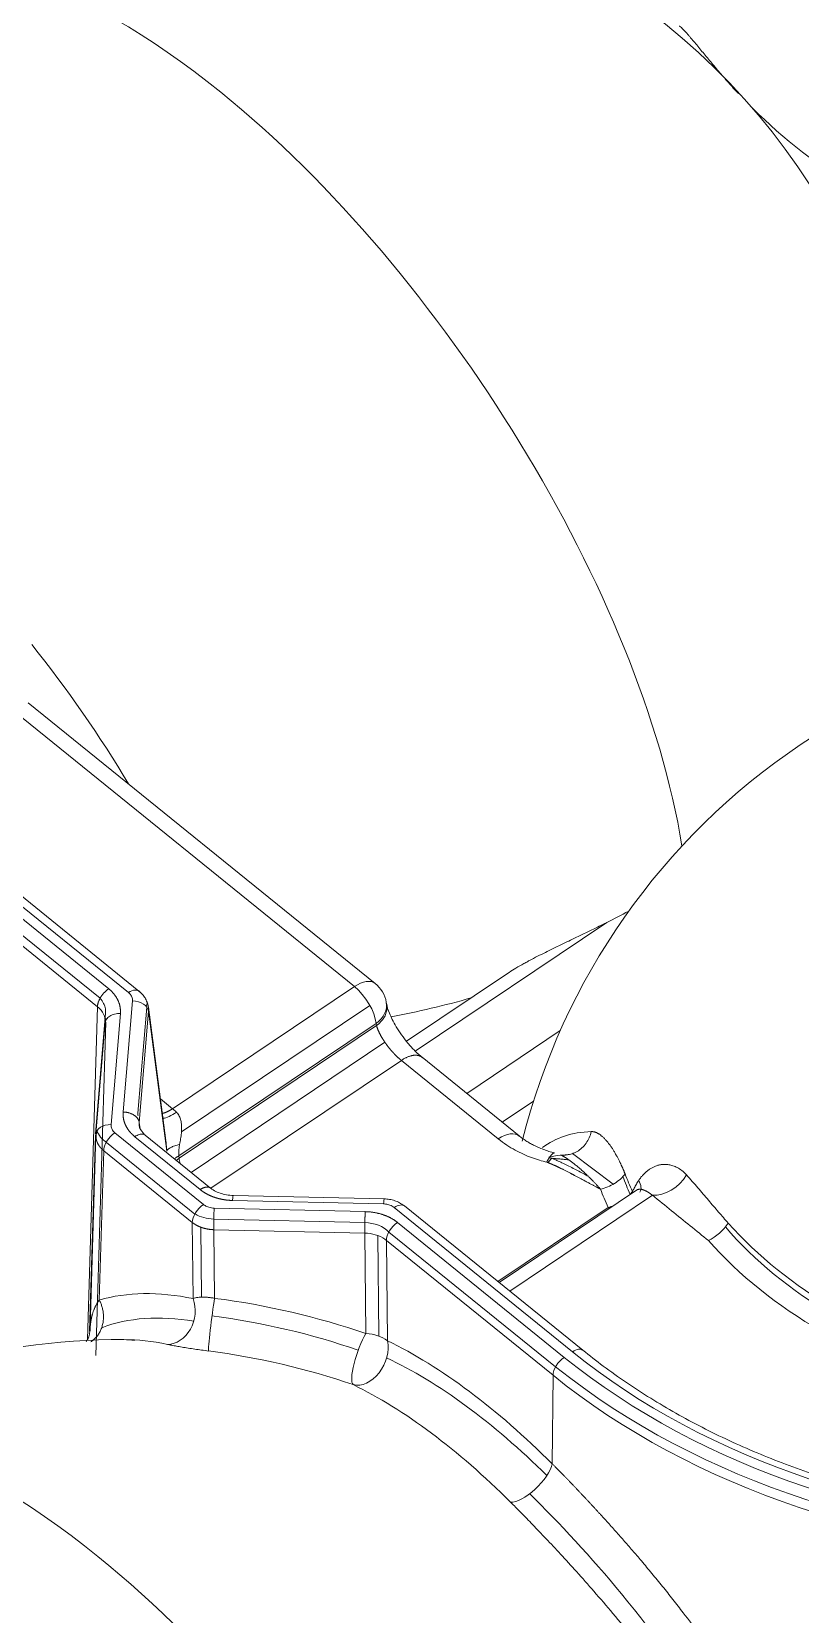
# Model space of a CAD drawing. Header units: millimetres. Extents: x 409 to 2276, y 1039 to 1674.
# Drawn here: x 2018 to 2042.6, y 1366.3 to 1416.8 of the extents above; entities that cross this region are included whole.
import ezdxf

# ---------------------------------------------------------------- set-up
doc = ezdxf.new("R2010")
doc.units = ezdxf.units.MM
doc.layers.add('粗实线层', color=7, linetype='Continuous', lineweight=35)

msp = doc.modelspace()

# ---------------------------------------------------------------- linework, layer by layer
at = {"layer": '粗实线层', "lineweight": 20}
for p, q in [((1956.149, 1438.746), (2021.14, 1386.123)), ((2021.471, 1386.173), (1956.48, 1438.796)), ((1956.258, 1438.269), (2020.506, 1386.247)), ((1955.899, 1437.696), (2020.147, 1385.675)), ((2020.23, 1385.944), (1955.982, 1437.965)), ((2028.348, 1386.318), (2017.278, 1395.281)), ((2029.01, 1386.417), (2017.937, 1395.382)), ((2036.401, 1388.363), (2030.289, 1384.255)), ((2033.229, 1386.736), (2030.008, 1384.572)), ((2022.542, 1382.416), (2028.348, 1386.318)), ((2020.147, 1385.675), (2019.828, 1375.042)), ((2020.082, 1381.617), (2020.405, 1385.468)), ((2020.878, 1385.459), (2020.581, 1381.908)), ((2021.264, 1385.861), (2020.967, 1382.312)), ((2021.438, 1382.279), (2021.722, 1385.66)), ((2021.778, 1385.528), (2021.48, 1381.979)), ((2022.329, 1381.397), (2021.774, 1385.655)), ((2022.36, 1381.063), (2021.778, 1385.528)), ((2022.828, 1381.678), (2028.838, 1385.717)), ((2029.388, 1385.686), (2029.365, 1385.816)), ((2020.093, 1374.538), (2020.413, 1385.179)), ((2020.397, 1385.165), (2020.099, 1381.611)), ((2022.744, 1380.909), (2029.04, 1385.14)), ((2022.753, 1380.836), (2029.052, 1385.07)), ((2029.052, 1385.07), (2029.04, 1385.14)), ((2029.32, 1384.538), (2023.139, 1380.384)), ((2031.929, 1382.906), (2034.917, 1384.914)), ((2023.768, 1379.876), (2029.844, 1383.959)), ((2032.939, 1381.453), (2029.844, 1383.959)), ((2033.601, 1381.552), (2030.504, 1384.06)), ((2022.542, 1382.416), (2022.155, 1382.729)), ((2033.063, 1381.987), (2034.065, 1382.661)), ((2021.48, 1381.979), (2021.507, 1381.772)), ((2020.081, 1381.568), (2019.893, 1375.309)), ((2020.097, 1381.582), (2019.912, 1375.43)), ((2020.705, 1381.646), (2023.532, 1379.356)), ((2021.339, 1381.523), (2023.426, 1379.834)), ((2023.759, 1379.882), (2021.669, 1381.574)), ((2020.347, 1381.073), (2020.203, 1376.307)), ((2020.347, 1381.073), (2023.174, 1378.784)), ((2023.257, 1379.053), (2020.43, 1381.342)), ((2022.744, 1380.909), (2022.753, 1380.836)), ((2036.607, 1380.009), (2035.308, 1380.984)), ((2024.455, 1379.487), (2029.273, 1379.376)), ((2029.301, 1379.537), (2024.483, 1379.648)), ((2037.379, 1379.833), (2032.965, 1376.867)), ((2033.306, 1376.591), (2037.859, 1379.651)), ((2028.679, 1378.78), (2023.859, 1378.892)), ((2023.876, 1379.241), (2028.695, 1379.129)), ((2029.616, 1379.26), (2035.306, 1374.653)), ((2035.637, 1374.703), (2029.948, 1379.31)), ((2036.445, 1379.265), (2032.925, 1376.899)), ((2023.174, 1378.784), (2023.201, 1376.351)), ((2023.447, 1378.633), (2023.472, 1376.401)), ((2023.86, 1378.553), (2023.885, 1376.36)), ((2023.86, 1378.553), (2028.68, 1378.441)), ((2028.716, 1375.237), (2028.68, 1378.441)), ((2034.768, 1374.173), (2029.45, 1378.479)), ((2029.725, 1378.783), (2035.043, 1374.476)), ((2029.129, 1375.156), (2029.093, 1378.364)), ((2029.402, 1375.006), (2029.366, 1378.21)), ((2029.366, 1378.21), (2034.685, 1373.904)), ((2034.685, 1373.904), (2034.659, 1371.077))]:
    msp.add_line(p, q, dxfattribs=at)
for centre, radius, start, end in [((2024.785, 1400.31), 21.5, 4.7353, 123.9045), ((2054.569, 1376.194), 21.5, 16.4996, 123.9045), ((2054.569, 1376.194), 21.5, 123.9045, 166.0339), ((2028.38, 1385.64), 1, 10.1327, 51.0031), ((2020.869, 1353.544), 21.5, 89.6707, 123.9045)]:
    msp.add_arc(centre, radius, start, end, dxfattribs=at)
for centre, major_axis, ratio, start_param, end_param in [((2024.785, 1400.31), (11.993, -17.844), 0.431052, 2.190613, 3.141573), ((2024.785, 1400.31), (-11.993, 17.844), 0.431052, 3.893453, 5.332205), ((2058.437, 1423.976), (-21.423, -1.037), 0.734481, 0.589516, 0.824093), ((2014.098, 1392.427), (9.504, -12.885), 0.378767, 1.325383, 1.666516), ((2024.736, 1401.327), (-21.423, -1.037), 0.734481, 2.110643, 2.150021), ((2028.38, 1385.64), (-0.629, -0.777), 0.524149, 3.141609, 4.181673), ((2021.156, 1385.784), (0.315, 0.389), 0.524149, 6.179173, 7.323265), ((2028.38, 1385.64), (0.558, -0.83), 0.431052, 0.672176, 2.190613), ((2024.769, 1400.649), (-21.469, -1.039), 0.734481, 1.757914, 1.881864), ((2019.407, 1385.5), (-1, -0.05), 0.733501, 3.220542, 3.713668), ((2019.407, 1385.5), (-1, -0.05), 0.733501, 3.030401, 3.220541), ((2021.28, 1385.522), (0.498, -0.042), 0.675429, 0.141749, 1.660185), ((2020.738, 1385.864), (-1, -0.05), 0.733501, 2.83532, 2.998943), ((2028.38, 1385.64), (-0.984, -0.176), 0.734355, 2.166449, 3.14158), ((2020.597, 1381.57), (0.498, -0.042), 0.675429, 1.660185, 3.178621), ((2022.439, 1382.271), (-1, -0.05), 0.733501, 6.204224, 6.274852), ((2022.439, 1382.271), (-1, -0.05), 0.733501, 6.274853, 6.333124), ((2022.761, 1382.869), (-0.699, -0.715), 0.372375, 0.428525, 1.083271), ((2021.107, 1381.905), (-1, -0.05), 0.733501, 0.193812, 0.794117), ((2020.721, 1381.307), (0.315, 0.389), 0.524149, 1.04008, 2.558517), ((2032.971, 1380.775), (-0.629, -0.777), 0.524149, 3.12022, 4.181673), ((2043.882, 1368.311), (9.504, -12.885), 0.378767, 2.888208, 3.147895), ((2023.412, 1380.337), (0.993, 0.12), 0.715219, 2.20771, 2.333167), ((2023.412, 1380.337), (-0.558, 0.83), 0.431052, 0.672176, 0.890903), ((2054.192, 1383.989), (-17.856, -0.864), 0.734481, 0.22254, 0.268166), ((2054.177, 1384.29), (17.856, 0.864), 0.734481, 3.381598, 3.426376), ((2036.622, 1380.309), (0.836, -0.549), 0.443881, 6.273573, 6.979446), ((2038.219, 1380.492), (-0.744, -0.668), 0.689153, 0.592406, 1.996624), ((2029.29, 1379.037), (0.012, 0.5), 0.06583, 0.00002, 0.827257), ((2054.192, 1383.989), (18.686, 0.905), 0.734481, 3.381598, 3.426376), ((2036.412, 1379.943), (-0.91, -0.415), 0.651296, 2.135563, 2.298582), ((2049.51, 1380.55), (13.115, 15.23), 0.484991, 2.007232, 2.013337), ((2036.412, 1379.943), (0.885, -0.466), 0.374501, 0.594024, 0.657377), ((2023.549, 1379.017), (0.315, 0.389), 0.524149, 1.04008, 2.558516), ((2023.919, 1379.628), (-0.999, -0.051), 0.735136, 0.814126, 1.473041), ((2023.892, 1378.902), (0.012, 0.5), 0.06583, 0.827257, 2.345694), ((2029.633, 1378.921), (0.315, 0.389), 0.524149, 0.000023, 1.04008), ((2036.412, 1379.943), (-0.91, -0.415), 0.651296, 1.316817, 1.503981), ((2036.412, 1379.943), (-0.558, 0.83), 0.431052, 2.190613, 2.252631), ((2028.614, 1378.045), (-0.999, -0.051), 0.735136, 3.692171, 4.610226), ((2029.741, 1378.444), (0.315, 0.389), 0.524149, 1.04008, 2.558517), ((2039.611, 1378.884), (-0.748, -0.664), 0.584202, 1.131309, 2.001778), ((2054.126, 1385.345), (16.421, 0.795), 0.734481, 3.663742, 3.983546), ((2054.115, 1385.586), (16.421, 0.795), 0.734481, 3.67544, 3.991527), ((2054.126, 1385.345), (17.185, 0.832), 0.734481, 3.67544, 3.991527), ((2029.57, 1358.967), (-10.495, 16.84), 0.468901, 5.863706, 6.151411), ((2022.451, 1375.884), (0.202, 0.979), 0.806673, 3.305054, 5.366799), ((2023.821, 1375.662), (0.128, 0.992), 0.037049, 0.794385, 3.012823), ((2021.789, 1363.723), (-17.871, 1.617), 0.712943, 4.379678, 4.659529), ((2029.57, 1358.967), (10.028, -16.091), 0.468901, 2.746462, 3.049029), ((2021.789, 1363.723), (17.077, -1.545), 0.712943, 1.234241, 1.517329), ((2028.467, 1358.28), (-10.028, 16.091), 0.468901, 5.863706, 5.995421), ((2028.652, 1374.538), (0.326, 0.945), 0.229024, 0.821855, 3.040293), ((2028.652, 1374.538), (0.439, 0.899), 0.706966, 3.281232, 5.558374), ((2028.652, 1374.538), (1, 0.011), 0.699388, 0.715562, 1.499825), ((2032.565, 1360.834), (-9.053, 14.526), 0.468901, 5.171526, 5.640374), ((2021.688, 1362.603), (-17.077, 1.545), 0.712943, 4.379678, 4.659529), ((2032.565, 1360.834), (8.651, -13.881), 0.468901, 2.037296, 2.514915), ((2035.06, 1374.137), (0.315, 0.389), 0.524149, 1.04008, 2.558517), ((2053.636, 1386.972), (-24.797, -1.2), 0.734481, 0.688241, 2.259038), ((2035.323, 1374.314), (0.315, 0.389), 0.524149, 6.282495, 7.323265), ((2053.486, 1386.872), (-24.247, -1.174), 0.734481, 0.688241, 2.267471), ((2053.651, 1386.651), (-25.296, -1.225), 0.734481, 0.688241, 2.259038), ((2053.636, 1386.972), (25.271, 1.223), 0.734481, 3.834597, 5.397016), ((2031.329, 1360.063), (-8.651, 13.881), 0.468901, 5.171526, 5.640374), ((2020.869, 1353.544), (-11.993, 17.844), 0.431052, 5.332205, 6.283165), ((2033.909, 1370.61), (0.707, 0.707), 0.391435, 3.471369, 5.748511), ((2020.869, 1353.544), (11.993, -17.844), 0.431052, 0.689641, 2.190613)]:
    msp.add_ellipse(centre, major_axis=major_axis, ratio=ratio, start_param=start_param, end_param=end_param, dxfattribs=at)
for points, degree, knots in [([(2038.717, 1416.997), (2038.72, 1416.995), (2038.722, 1416.993), (2038.742, 1416.976), (2038.761, 1416.96), (2038.816, 1416.908), (2038.854, 1416.868), (2038.933, 1416.784), (2038.973, 1416.738), (2039.035, 1416.667), (2039.056, 1416.643), (2039.098, 1416.594), (2039.119, 1416.569), (2039.183, 1416.493), (2039.227, 1416.441), (2039.314, 1416.335), (2039.359, 1416.281), (2039.494, 1416.117), (2039.587, 1416.005), (2039.777, 1415.776), (2039.874, 1415.661), (2040.073, 1415.427), (2040.175, 1415.309), (2040.384, 1415.074), (2040.491, 1414.955), (2040.6, 1414.837)], 3, [0, 0, 0, 0, 0.004957, 0.004957, 0.04181, 0.04181, 0.115517, 0.115517, 0.189224, 0.189224, 0.226077, 0.226077, 0.262931, 0.262931, 0.336638, 0.336638, 0.410345, 0.410345, 0.557759, 0.557759, 0.705172, 0.705172, 0.852586, 0.852586, 1, 1, 1, 1]), ([(2033.229, 1386.736), (2033.298, 1386.783), (2033.369, 1386.828), (2033.522, 1386.921), (2033.605, 1386.969), (2033.73, 1387.039), (2033.771, 1387.062), (2033.855, 1387.108), (2033.897, 1387.13), (2034.022, 1387.197), (2034.106, 1387.241), (2034.273, 1387.326), (2034.356, 1387.368), (2034.606, 1387.493), (2034.772, 1387.573), (2035.102, 1387.733), (2035.267, 1387.812), (2035.594, 1387.969), (2035.757, 1388.047), (2036.08, 1388.204), (2036.241, 1388.283), (2036.401, 1388.363)], 3, [0, 0, 0, 0, 0.068287, 0.068287, 0.14593, 0.14593, 0.184751, 0.184751, 0.223572, 0.223572, 0.301215, 0.301215, 0.378858, 0.378858, 0.534143, 0.534143, 0.689429, 0.689429, 0.844714, 0.844714, 1, 1, 1, 1]), ([(2020.506, 1386.247), (2020.703, 1386.088), (2020.8, 1385.881), (2020.896, 1385.676), (2020.878, 1385.459)], 2, [0, 0, 0, 0.5, 0.5, 1, 1, 1]), ([(2021.759, 1385.719), (2021.749, 1385.766), (2021.719, 1385.857), (2021.649, 1385.986), (2021.557, 1386.1), (2021.484, 1386.162), (2021.444, 1386.19)], 3, [0, 0, 0, 0, 0.252305, 0.504825, 0.754979, 1, 1, 1, 1]), ([(2020.147, 1385.675), (2020.19, 1385.641), (2020.301, 1385.531), (2020.366, 1385.4), (2020.385, 1385.31)], 3, [0, 0, 0, 0, 0.342762, 1, 1, 1, 1]), ([(2020.878, 1385.459), (2020.847, 1385.46), (2020.815, 1385.458), (2020.754, 1385.452), (2020.723, 1385.446), (2020.666, 1385.432), (2020.61, 1385.413), (2020.562, 1385.388), (2020.517, 1385.36), (2020.497, 1385.344), (2020.462, 1385.31), (2020.447, 1385.292), (2020.435, 1385.273)], 3, [0, 0, 0, 0, 0.166872, 0.166872, 0.333744, 0.333744, 0.500616, 0.667488, 0.667488, 0.83436, 0.83436, 1, 1, 1, 1]), ([(2021.754, 1385.737), (2021.755, 1385.736), (2021.756, 1385.732), (2021.759, 1385.723), (2021.761, 1385.713), (2021.764, 1385.702), (2021.767, 1385.691), (2021.769, 1385.681), (2021.771, 1385.67), (2021.773, 1385.659), (2021.774, 1385.65), (2021.775, 1385.645), (2021.775, 1385.643)], 3, [0, 0, 0, 0, 0.035387, 0.149426, 0.263465, 0.377503, 0.491541, 0.605577, 0.719613, 0.833648, 0.947683, 1, 1, 1, 1]), ([(2021.775, 1385.643), (2021.775, 1385.641), (2021.776, 1385.636), (2021.777, 1385.626), (2021.778, 1385.616), (2021.779, 1385.605), (2021.779, 1385.594), (2021.78, 1385.583), (2021.78, 1385.572), (2021.779, 1385.561), (2021.779, 1385.55), (2021.779, 1385.539), (2021.778, 1385.532), (2021.778, 1385.528)], 3, [0, 0, 0, 0, 0.051344, 0.146212, 0.241079, 0.335946, 0.430812, 0.525678, 0.620543, 0.715408, 0.810272, 0.905136, 1, 1, 1, 1]), ([(2029.052, 1385.07), (2029.101, 1385.106), (2029.145, 1385.145), (2029.223, 1385.229), (2029.257, 1385.273), (2029.314, 1385.364), (2029.337, 1385.411), (2029.37, 1385.508), (2029.38, 1385.556), (2029.388, 1385.652), (2029.386, 1385.698), (2029.378, 1385.744)], 3, [0, 0, 0, 0, 0.201415, 0.201415, 0.40283, 0.40283, 0.604245, 0.604245, 0.80566, 0.80566, 1, 1, 1, 1]), ([(2030.521, 1384.046), (2030.441, 1384.11), (2030.284, 1384.251), (2030.053, 1384.506), (2029.849, 1384.771), (2029.681, 1385.029), (2029.552, 1385.264), (2029.434, 1385.524), (2029.39, 1385.672), (2029.376, 1385.752)], 3, [0, 0, 0, 0, 0.154244, 0.301283, 0.44026, 0.570653, 0.692018, 0.804197, 1, 1, 1, 1]), ([(2020.385, 1385.31), (2020.386, 1385.307), (2020.397, 1385.255), (2020.4, 1385.201), (2020.396, 1385.149)], 3, [0, 0, 0, 0, 0.049426, 1, 1, 1, 1]), ([(2020.435, 1385.273), (2020.435, 1385.273), (2020.435, 1385.272), (2020.423, 1385.253), (2020.413, 1385.233), (2020.4, 1385.192), (2020.396, 1385.171), (2020.396, 1385.149)], 3, [0, 0, 0, 0, 0.003675, 0.003675, 0.501838, 0.501838, 1, 1, 1, 1]), ([(2029.844, 1383.959), (2029.84, 1383.962), (2029.833, 1383.968), (2029.823, 1383.976), (2029.812, 1383.985), (2029.802, 1383.994), (2029.791, 1384.003), (2029.78, 1384.012), (2029.77, 1384.022), (2029.759, 1384.032), (2029.748, 1384.041), (2029.737, 1384.051), (2029.727, 1384.061), (2029.716, 1384.072), (2029.705, 1384.082), (2029.694, 1384.092), (2029.683, 1384.103), (2029.672, 1384.114), (2029.661, 1384.125), (2029.65, 1384.136), (2029.639, 1384.147), (2029.628, 1384.159), (2029.617, 1384.17), (2029.606, 1384.182), (2029.595, 1384.194), (2029.584, 1384.206), (2029.573, 1384.218), (2029.562, 1384.23), (2029.551, 1384.242), (2029.54, 1384.254), (2029.529, 1384.267), (2029.518, 1384.28), (2029.508, 1384.292), (2029.497, 1384.305), (2029.486, 1384.318), (2029.475, 1384.331), (2029.465, 1384.344), (2029.454, 1384.358), (2029.443, 1384.371), (2029.433, 1384.384), (2029.422, 1384.398), (2029.412, 1384.411), (2029.401, 1384.425), (2029.391, 1384.439), (2029.381, 1384.453), (2029.371, 1384.466), (2029.361, 1384.48), (2029.351, 1384.494), (2029.341, 1384.508), (2029.331, 1384.522), (2029.321, 1384.536), (2029.311, 1384.551), (2029.301, 1384.566), (2029.291, 1384.581), (2029.28, 1384.597), (2029.27, 1384.613), (2029.26, 1384.629), (2029.25, 1384.645), (2029.239, 1384.662), (2029.229, 1384.679), (2029.219, 1384.696), (2029.209, 1384.714), (2029.199, 1384.732), (2029.189, 1384.749), (2029.179, 1384.768), (2029.169, 1384.786), (2029.159, 1384.804), (2029.15, 1384.823), (2029.141, 1384.842), (2029.131, 1384.861), (2029.123, 1384.88), (2029.114, 1384.899), (2029.106, 1384.918), (2029.098, 1384.937), (2029.09, 1384.956), (2029.083, 1384.976), (2029.076, 1384.995), (2029.069, 1385.014), (2029.063, 1385.033), (2029.057, 1385.052), (2029.054, 1385.064), (2029.052, 1385.07)], 3, [0, 0, 0, 0, 0.010263, 0.02055, 0.030861, 0.041197, 0.051557, 0.061942, 0.072351, 0.082784, 0.093243, 0.103725, 0.114233, 0.124765, 0.135322, 0.145904, 0.156511, 0.167143, 0.177799, 0.188481, 0.199188, 0.20992, 0.220677, 0.23146, 0.242268, 0.253101, 0.263959, 0.274843, 0.285752, 0.296687, 0.307648, 0.318634, 0.329645, 0.340683, 0.351746, 0.362835, 0.37395, 0.38509, 0.396257, 0.407449, 0.418668, 0.429912, 0.441183, 0.45248, 0.463803, 0.475152, 0.486527, 0.497929, 0.509127, 0.520576, 0.532276, 0.544227, 0.556428, 0.56888, 0.581583, 0.594537, 0.607741, 0.621197, 0.634904, 0.648862, 0.66307, 0.67753, 0.692241, 0.707203, 0.722416, 0.737881, 0.753597, 0.769563, 0.785781, 0.802251, 0.818971, 0.835943, 0.853166, 0.870641, 0.888367, 0.906344, 0.924572, 0.943052, 0.961783, 0.980766, 1, 1, 1, 1]), ([(2022.669, 1382.304), (2022.664, 1382.309), (2022.621, 1382.349), (2022.579, 1382.386), (2022.542, 1382.416)], 3, [0, 0, 0, 0, 0.11388, 1, 1, 1, 1]), ([(2020.967, 1382.312), (2020.966, 1382.307), (2020.966, 1382.297), (2020.965, 1382.282), (2020.964, 1382.267), (2020.964, 1382.252), (2020.964, 1382.237), (2020.964, 1382.222), (2020.965, 1382.207), (2020.966, 1382.192), (2020.967, 1382.177), (2020.968, 1382.163), (2020.97, 1382.148), (2020.972, 1382.133), (2020.974, 1382.118), (2020.976, 1382.103), (2020.979, 1382.089), (2020.982, 1382.074), (2020.985, 1382.059), (2020.989, 1382.045), (2020.993, 1382.03), (2020.997, 1382.016), (2021.001, 1382.001), (2021.006, 1381.987), (2021.011, 1381.972), (2021.016, 1381.958), (2021.021, 1381.944), (2021.027, 1381.93), (2021.033, 1381.916), (2021.039, 1381.902), (2021.045, 1381.888), (2021.052, 1381.874), (2021.059, 1381.86), (2021.066, 1381.846), (2021.074, 1381.832), (2021.082, 1381.819), (2021.09, 1381.805), (2021.098, 1381.792), (2021.106, 1381.778), (2021.115, 1381.765), (2021.124, 1381.752), (2021.133, 1381.739), (2021.143, 1381.726), (2021.152, 1381.713), (2021.162, 1381.7), (2021.173, 1381.688), (2021.183, 1381.675), (2021.194, 1381.663), (2021.205, 1381.65), (2021.216, 1381.638), (2021.227, 1381.626), (2021.239, 1381.614), (2021.251, 1381.602), (2021.263, 1381.591), (2021.275, 1381.579), (2021.287, 1381.568), (2021.3, 1381.556), (2021.313, 1381.545), (2021.326, 1381.534), (2021.335, 1381.527), (2021.339, 1381.523)], 3, [0, 0, 0, 0, 0.01726, 0.03452, 0.051778, 0.069035, 0.086291, 0.103545, 0.120799, 0.138051, 0.155303, 0.172554, 0.189803, 0.207052, 0.2243, 0.241547, 0.258794, 0.27604, 0.293286, 0.310532, 0.327779, 0.345025, 0.362271, 0.379517, 0.396764, 0.41401, 0.431257, 0.448503, 0.465749, 0.482995, 0.500241, 0.517486, 0.534731, 0.551975, 0.569219, 0.586461, 0.603703, 0.620944, 0.638184, 0.655423, 0.67266, 0.689897, 0.707132, 0.724366, 0.741598, 0.758829, 0.77606, 0.793289, 0.810517, 0.827745, 0.844971, 0.862198, 0.879424, 0.896649, 0.913875, 0.9311, 0.948325, 0.96555, 0.982775, 1, 1, 1, 1]), ([(2021.48, 1381.979), (2021.48, 1381.975), (2021.48, 1381.968), (2021.479, 1381.957), (2021.479, 1381.947), (2021.479, 1381.936), (2021.479, 1381.925), (2021.479, 1381.914), (2021.479, 1381.903), (2021.48, 1381.893), (2021.481, 1381.882), (2021.482, 1381.873), (2021.483, 1381.867), (2021.483, 1381.865)], 3, [0, 0, 0, 0, 0.094929, 0.189854, 0.284773, 0.379688, 0.474599, 0.569505, 0.664408, 0.759306, 0.8542, 0.94909, 1, 1, 1, 1]), ([(2022.768, 1381.275), (2022.774, 1381.305), (2022.79, 1381.393), (2022.815, 1381.544), (2022.834, 1381.722), (2022.834, 1381.89), (2022.813, 1382.045), (2022.764, 1382.186), (2022.707, 1382.267), (2022.67, 1382.303), (2022.669, 1382.304)], 3, [0, 0, 0, 0, 0.086469, 0.251855, 0.412381, 0.563507, 0.706223, 0.846792, 0.99385, 1, 1, 1, 1]), ([(2020.098, 1381.599), (2020.098, 1381.595), (2020.097, 1381.588), (2020.097, 1381.577), (2020.097, 1381.566), (2020.096, 1381.556), (2020.096, 1381.545), (2020.097, 1381.534), (2020.097, 1381.523), (2020.098, 1381.513), (2020.099, 1381.502), (2020.1, 1381.491), (2020.102, 1381.48), (2020.103, 1381.47), (2020.105, 1381.459), (2020.107, 1381.448), (2020.109, 1381.438), (2020.112, 1381.427), (2020.114, 1381.416), (2020.117, 1381.406), (2020.12, 1381.395), (2020.124, 1381.385), (2020.127, 1381.374), (2020.131, 1381.364), (2020.135, 1381.354), (2020.139, 1381.343), (2020.144, 1381.333), (2020.148, 1381.323), (2020.153, 1381.313), (2020.158, 1381.303), (2020.163, 1381.292), (2020.169, 1381.282), (2020.174, 1381.272), (2020.18, 1381.263), (2020.186, 1381.253), (2020.192, 1381.243), (2020.199, 1381.233), (2020.205, 1381.224), (2020.212, 1381.214), (2020.219, 1381.205), (2020.226, 1381.195), (2020.234, 1381.186), (2020.241, 1381.177), (2020.249, 1381.168), (2020.257, 1381.159), (2020.265, 1381.15), (2020.274, 1381.141), (2020.282, 1381.132), (2020.291, 1381.123), (2020.3, 1381.115), (2020.309, 1381.106), (2020.318, 1381.098), (2020.327, 1381.089), (2020.337, 1381.081), (2020.343, 1381.076), (2020.347, 1381.073)], 3, [0, 0, 0, 0, 0.018859, 0.037718, 0.056577, 0.075437, 0.094296, 0.113156, 0.132016, 0.150877, 0.169738, 0.188599, 0.20746, 0.226322, 0.245184, 0.264046, 0.282909, 0.301772, 0.320635, 0.339499, 0.358363, 0.377228, 0.396092, 0.414958, 0.433823, 0.452689, 0.471556, 0.490423, 0.50929, 0.528157, 0.547025, 0.565894, 0.584762, 0.603631, 0.622501, 0.641371, 0.660241, 0.679112, 0.697984, 0.716856, 0.735728, 0.754601, 0.773475, 0.792349, 0.811224, 0.830099, 0.848975, 0.867852, 0.886729, 0.905606, 0.924485, 0.943363, 0.962242, 0.981121, 1, 1, 1, 1]), ([(2021.671, 1381.573), (2021.664, 1381.578), (2021.658, 1381.582), (2021.636, 1381.594), (2021.619, 1381.6), (2021.584, 1381.606), (2021.564, 1381.607), (2021.523, 1381.603), (2021.502, 1381.599), (2021.457, 1381.585), (2021.434, 1381.576), (2021.387, 1381.553), (2021.363, 1381.539), (2021.339, 1381.523)], 3, [0, 0, 0, 0, 0.088651, 0.088651, 0.270921, 0.270921, 0.453191, 0.453191, 0.63546, 0.63546, 0.81773, 0.81773, 1, 1, 1, 1]), ([(2021.483, 1381.865), (2021.483, 1381.864), (2021.484, 1381.858), (2021.485, 1381.85), (2021.487, 1381.839), (2021.489, 1381.828), (2021.491, 1381.818), (2021.494, 1381.807), (2021.496, 1381.796), (2021.499, 1381.786), (2021.502, 1381.778), (2021.503, 1381.774), (2021.503, 1381.773)], 3, [0, 0, 0, 0, 0.05331, 0.168326, 0.283337, 0.398346, 0.51335, 0.628351, 0.743348, 0.858343, 0.973334, 1, 1, 1, 1]), ([(2035.905, 1381.686), (2035.89, 1381.62), (2035.868, 1381.554), (2035.812, 1381.428), (2035.778, 1381.368), (2035.699, 1381.258), (2035.654, 1381.208), (2035.558, 1381.12), (2035.506, 1381.083), (2035.4, 1381.022), (2035.346, 1380.998), (2035.265, 1380.972), (2035.238, 1380.965), (2035.198, 1380.956), (2035.184, 1380.954), (2035.157, 1380.949), (2035.144, 1380.948), (2035.113, 1380.944), (2035.097, 1380.943), (2035.08, 1380.942)], 3, [0, 0, 0, 0, 0.158696, 0.158696, 0.317391, 0.317391, 0.476087, 0.476087, 0.634782, 0.634782, 0.793478, 0.793478, 0.872826, 0.872826, 0.912499, 0.912499, 0.952173, 0.952173, 1, 1, 1, 1]), ([(2036.984, 1380.333), (2036.981, 1380.342), (2036.975, 1380.358), (2036.965, 1380.383), (2036.955, 1380.407), (2036.945, 1380.432), (2036.935, 1380.456), (2036.925, 1380.479), (2036.915, 1380.503), (2036.905, 1380.527), (2036.895, 1380.55), (2036.884, 1380.573), (2036.874, 1380.596), (2036.863, 1380.618), (2036.853, 1380.641), (2036.841, 1380.666), (2036.827, 1380.695), (2036.811, 1380.729), (2036.792, 1380.766), (2036.772, 1380.805), (2036.75, 1380.847), (2036.727, 1380.891), (2036.698, 1380.943), (2036.662, 1381.006), (2036.616, 1381.082), (2036.562, 1381.166), (2036.509, 1381.243), (2036.464, 1381.304), (2036.415, 1381.365), (2036.359, 1381.43), (2036.29, 1381.5), (2036.227, 1381.555), (2036.179, 1381.59), (2036.147, 1381.612), (2036.127, 1381.623), (2036.108, 1381.634), (2036.089, 1381.643), (2036.07, 1381.652), (2036.052, 1381.66), (2036.033, 1381.666), (2036.014, 1381.672), (2035.996, 1381.677), (2035.977, 1381.68), (2035.959, 1381.683), (2035.941, 1381.685), (2035.923, 1381.686), (2035.911, 1381.686), (2035.905, 1381.686)], 3, [0, 0, 0, 0, 0.011421, 0.022834, 0.034239, 0.045635, 0.057022, 0.068401, 0.079772, 0.091135, 0.10249, 0.113838, 0.125181, 0.136518, 0.147851, 0.159181, 0.175003, 0.192543, 0.211799, 0.232769, 0.255452, 0.279847, 0.305954, 0.343483, 0.388761, 0.441814, 0.499898, 0.542102, 0.568402, 0.634326, 0.69453, 0.749049, 0.797903, 0.813746, 0.829358, 0.844744, 0.859908, 0.87486, 0.889611, 0.904171, 0.918539, 0.932696, 0.946627, 0.960323, 0.973781, 0.987005, 1, 1, 1, 1]), ([(2022.36, 1381.063), (2022.359, 1381.071), (2022.358, 1381.086), (2022.356, 1381.109), (2022.354, 1381.132), (2022.352, 1381.155), (2022.351, 1381.178), (2022.349, 1381.201), (2022.346, 1381.225), (2022.344, 1381.248), (2022.342, 1381.272), (2022.34, 1381.296), (2022.337, 1381.32), (2022.334, 1381.344), (2022.332, 1381.365), (2022.33, 1381.379), (2022.33, 1381.385)], 3, [0, 0, 0, 0, 0.072883, 0.145739, 0.218574, 0.291392, 0.3642, 0.437004, 0.509809, 0.582622, 0.655447, 0.728292, 0.801161, 0.87406, 0.946996, 1, 1, 1, 1]), ([(2022.768, 1381.275), (2022.713, 1381.262), (2022.66, 1381.247), (2022.565, 1381.214), (2022.523, 1381.196), (2022.452, 1381.159), (2022.423, 1381.14), (2022.38, 1381.101), (2022.366, 1381.082), (2022.36, 1381.063)], 3, [0, 0, 0, 0, 0.25, 0.25, 0.5, 0.5, 0.75, 0.75, 1, 1, 1, 1]), ([(2022.744, 1380.909), (2022.741, 1380.907), (2022.733, 1380.904), (2022.722, 1380.898), (2022.712, 1380.892), (2022.702, 1380.886), (2022.692, 1380.88), (2022.682, 1380.874), (2022.672, 1380.868), (2022.663, 1380.861), (2022.653, 1380.855), (2022.644, 1380.848), (2022.636, 1380.841), (2022.627, 1380.834), (2022.619, 1380.827), (2022.612, 1380.821), (2022.608, 1380.817), (2022.606, 1380.815)], 3, [0, 0, 0, 0, 0.073067, 0.145439, 0.217123, 0.288126, 0.358453, 0.428113, 0.497112, 0.565458, 0.633158, 0.700221, 0.766654, 0.832465, 0.897664, 0.962259, 1, 1, 1, 1]), ([(2034.55, 1380.868), (2034.616, 1380.886), (2034.778, 1380.921), (2034.962, 1380.938), (2035.072, 1380.942)], 3, [0, 0, 0, 0, 0.439855, 1, 1, 1, 1]), ([(2034.571, 1380.859), (2034.593, 1380.893), (2034.614, 1380.921), (2034.654, 1380.966), (2034.674, 1380.983), (2034.704, 1381), (2034.715, 1381.004), (2034.726, 1381.005)], 3, [0, 0, 0, 0, 0.372516, 0.372516, 0.745033, 0.745033, 1, 1, 1, 1]), ([(2035.804, 1380.263), (2035.795, 1380.271), (2035.778, 1380.288), (2035.752, 1380.313), (2035.726, 1380.338), (2035.7, 1380.363), (2035.674, 1380.387), (2035.647, 1380.411), (2035.621, 1380.435), (2035.594, 1380.459), (2035.568, 1380.483), (2035.541, 1380.506), (2035.507, 1380.535), (2035.466, 1380.57), (2035.419, 1380.608), (2035.373, 1380.645), (2035.329, 1380.68), (2035.287, 1380.713), (2035.245, 1380.743), (2035.205, 1380.772), (2035.166, 1380.799), (2035.129, 1380.824), (2035.095, 1380.846), (2035.065, 1380.865), (2035.038, 1380.881), (2035.016, 1380.894), (2034.996, 1380.905), (2034.979, 1380.915), (2034.966, 1380.922), (2034.955, 1380.927), (2034.948, 1380.931), (2034.943, 1380.933), (2034.942, 1380.934)], 3, [0, 0, 0, 0, 0.031131, 0.062292, 0.093484, 0.12471, 0.155968, 0.18726, 0.218585, 0.249941, 0.28133, 0.312755, 0.34422, 0.400535, 0.455156, 0.508055, 0.559181, 0.6085, 0.656096, 0.702134, 0.746751, 0.789913, 0.828285, 0.862474, 0.89237, 0.91813, 0.940203, 0.958757, 0.97371, 0.984856, 0.995182, 1, 1, 1, 1]), ([(2035.088, 1380.94), (2035.088, 1380.939), (2035.079, 1380.933), (2035.028, 1380.921), (2034.973, 1380.931), (2034.944, 1380.937)], 3, [0, 0, 0, 0, 0.153568, 0.623849, 1, 1, 1, 1]), ([(2034.491, 1380.707), (2034.504, 1380.736), (2034.518, 1380.763), (2034.544, 1380.814), (2034.558, 1380.837), (2034.571, 1380.859)], 3, [0, 0, 0, 0, 0.5, 0.5, 1, 1, 1, 1]), ([(2036.199, 1379.848), (2036.06, 1379.92), (2035.766, 1380.078), (2035.449, 1380.247), (2035.298, 1380.326), (2035.014, 1380.475), (2034.822, 1380.565), (2034.728, 1380.609), (2034.62, 1380.656), (2034.564, 1380.679), (2034.543, 1380.688), (2034.509, 1380.703), (2034.491, 1380.707)], 2, [0, 0, 0, 0.25, 0.25, 0.5, 0.5, 0.75, 0.75, 0.875, 0.875, 0.9375, 0.9375, 1, 1, 1]), ([(2035.804, 1380.263), (2035.766, 1380.283), (2035.669, 1380.335), (2035.512, 1380.418), (2035.332, 1380.512), (2035.151, 1380.604), (2034.978, 1380.689), (2034.814, 1380.763), (2034.684, 1380.821), (2034.553, 1380.864), (2034.567, 1380.86), (2034.569, 1380.859)], 3, [0, 0, 0, 0, 0.090687, 0.231097, 0.374148, 0.518012, 0.655588, 0.77846, 0.885371, 0.989361, 1, 1, 1, 1]), ([(2024.488, 1379.648), (2024.412, 1379.649), (2024.266, 1379.663), (2024.059, 1379.715), (2023.875, 1379.795), (2023.773, 1379.865), (2023.727, 1379.903)], 3, [0, 0, 0, 0, 0.253141, 0.504268, 0.753222, 1, 1, 1, 1]), ([(2036.199, 1379.848), (2036.192, 1379.856), (2036.177, 1379.874), (2036.153, 1379.9), (2036.128, 1379.928), (2036.101, 1379.957), (2036.073, 1379.987), (2036.044, 1380.018), (2036.013, 1380.051), (2035.981, 1380.085), (2035.947, 1380.12), (2035.912, 1380.156), (2035.876, 1380.192), (2035.84, 1380.228), (2035.816, 1380.251), (2035.804, 1380.263)], 3, [0, 0, 0, 0, 0.057054, 0.117614, 0.181687, 0.249278, 0.320396, 0.395049, 0.47325, 0.555007, 0.640328, 0.72922, 0.821697, 0.910795, 1, 1, 1, 1]), ([(2036.984, 1380.333), (2036.943, 1380.277), (2036.893, 1380.223), (2036.78, 1380.121), (2036.717, 1380.074), (2036.581, 1379.99), (2036.508, 1379.953), (2036.356, 1379.891), (2036.278, 1379.866), (2036.199, 1379.848)], 3, [0, 0, 0, 0, 0.25, 0.25, 0.5, 0.5, 0.75, 0.75, 1, 1, 1, 1]), ([(2023.426, 1379.834), (2023.43, 1379.83), (2023.439, 1379.823), (2023.453, 1379.812), (2023.467, 1379.802), (2023.481, 1379.791), (2023.496, 1379.781), (2023.51, 1379.771), (2023.525, 1379.761), (2023.54, 1379.751), (2023.555, 1379.742), (2023.57, 1379.732), (2023.585, 1379.723), (2023.601, 1379.714), (2023.617, 1379.705), (2023.633, 1379.696), (2023.649, 1379.687), (2023.665, 1379.679), (2023.682, 1379.67), (2023.698, 1379.662), (2023.715, 1379.654), (2023.732, 1379.646), (2023.749, 1379.639), (2023.766, 1379.631), (2023.784, 1379.624), (2023.801, 1379.617), (2023.819, 1379.61), (2023.837, 1379.603), (2023.855, 1379.596), (2023.873, 1379.59), (2023.891, 1379.584), (2023.909, 1379.578), (2023.928, 1379.572), (2023.946, 1379.566), (2023.965, 1379.561), (2023.983, 1379.555), (2024.002, 1379.55), (2024.021, 1379.545), (2024.04, 1379.541), (2024.059, 1379.536), (2024.079, 1379.532), (2024.098, 1379.528), (2024.117, 1379.524), (2024.137, 1379.52), (2024.156, 1379.516), (2024.176, 1379.513), (2024.195, 1379.51), (2024.215, 1379.507), (2024.235, 1379.504), (2024.255, 1379.501), (2024.275, 1379.499), (2024.295, 1379.497), (2024.315, 1379.495), (2024.335, 1379.493), (2024.355, 1379.492), (2024.375, 1379.49), (2024.395, 1379.489), (2024.415, 1379.488), (2024.435, 1379.487), (2024.449, 1379.487), (2024.455, 1379.487)], 3, [0, 0, 0, 0, 0.01726, 0.03452, 0.051778, 0.069035, 0.086291, 0.103545, 0.120799, 0.138051, 0.155303, 0.172554, 0.189803, 0.207052, 0.2243, 0.241547, 0.258794, 0.27604, 0.293286, 0.310532, 0.327779, 0.345025, 0.362271, 0.379517, 0.396764, 0.41401, 0.431256, 0.448503, 0.465749, 0.482995, 0.500241, 0.517486, 0.534731, 0.551975, 0.569219, 0.586461, 0.603703, 0.620944, 0.638184, 0.655423, 0.67266, 0.689897, 0.707132, 0.724366, 0.741598, 0.758829, 0.77606, 0.793289, 0.810517, 0.827745, 0.844971, 0.862198, 0.879424, 0.896649, 0.913875, 0.9311, 0.948325, 0.96555, 0.982775, 1, 1, 1, 1]), ([(2024.483, 1379.648), (2024.483, 1379.648), (2024.482, 1379.647), (2024.479, 1379.645), (2024.475, 1379.634), (2024.47, 1379.613), (2024.466, 1379.585), (2024.464, 1379.569), (2024.459, 1379.531), (2024.457, 1379.51), (2024.455, 1379.487)], 3, [0, 0, 0, 0, 0.080791, 0.080791, 0.310593, 0.540396, 0.540396, 0.770198, 0.770198, 1, 1, 1, 1]), ([(2029.921, 1379.327), (2029.879, 1379.36), (2029.79, 1379.417), (2029.636, 1379.483), (2029.471, 1379.524), (2029.358, 1379.535), (2029.3, 1379.536)], 3, [0, 0, 0, 0, 0.254197, 0.50566, 0.754292, 1, 1, 1, 1]), ([(2037.859, 1379.651), (2037.856, 1379.654), (2037.848, 1379.66), (2037.837, 1379.669), (2037.826, 1379.677), (2037.816, 1379.685), (2037.805, 1379.693), (2037.794, 1379.701), (2037.783, 1379.709), (2037.772, 1379.717), (2037.761, 1379.724), (2037.75, 1379.731), (2037.74, 1379.738), (2037.729, 1379.745), (2037.718, 1379.752), (2037.708, 1379.758), (2037.697, 1379.764), (2037.687, 1379.77), (2037.676, 1379.776), (2037.666, 1379.782), (2037.655, 1379.787), (2037.645, 1379.792), (2037.635, 1379.797), (2037.624, 1379.802), (2037.614, 1379.807), (2037.604, 1379.811), (2037.594, 1379.815), (2037.584, 1379.819), (2037.575, 1379.822), (2037.565, 1379.825), (2037.555, 1379.829), (2037.546, 1379.831), (2037.536, 1379.834), (2037.527, 1379.836), (2037.518, 1379.838), (2037.509, 1379.84), (2037.5, 1379.842), (2037.491, 1379.843), (2037.482, 1379.844), (2037.474, 1379.845), (2037.465, 1379.845), (2037.457, 1379.845), (2037.447, 1379.845), (2037.438, 1379.845), (2037.428, 1379.844), (2037.419, 1379.842), (2037.409, 1379.841), (2037.4, 1379.838), (2037.391, 1379.835), (2037.382, 1379.832), (2037.373, 1379.828), (2037.365, 1379.824), (2037.359, 1379.82), (2037.356, 1379.818), (2037.356, 1379.818)], 3, [0, 0, 0, 0, 0.01733, 0.034702, 0.052114, 0.069567, 0.087062, 0.104598, 0.122174, 0.139792, 0.157451, 0.175152, 0.192893, 0.210676, 0.2285, 0.246365, 0.264272, 0.28222, 0.300209, 0.31824, 0.336313, 0.354426, 0.372581, 0.390778, 0.409016, 0.427296, 0.445617, 0.46398, 0.482384, 0.50083, 0.519318, 0.537847, 0.556418, 0.575031, 0.593685, 0.612382, 0.631119, 0.649899, 0.668721, 0.687584, 0.706489, 0.725436, 0.748028, 0.771049, 0.794499, 0.818379, 0.842688, 0.867427, 0.892595, 0.918193, 0.94422, 0.970677, 0.997564, 1, 1, 1, 1]), ([(2028.695, 1379.129), (2028.999, 1379.122), (2029.272, 1379.028), (2029.533, 1378.938), (2029.725, 1378.783)], 2, [0, 0, 0, 0.5, 0.5, 1, 1, 1]), ([(2023.174, 1378.784), (2023.177, 1378.781), (2023.184, 1378.776), (2023.194, 1378.768), (2023.204, 1378.761), (2023.214, 1378.753), (2023.225, 1378.746), (2023.236, 1378.739), (2023.246, 1378.732), (2023.257, 1378.725), (2023.268, 1378.718), (2023.28, 1378.711), (2023.291, 1378.705), (2023.303, 1378.698), (2023.314, 1378.692), (2023.326, 1378.686), (2023.338, 1378.679), (2023.35, 1378.674), (2023.362, 1378.668), (2023.374, 1378.662), (2023.387, 1378.656), (2023.399, 1378.651), (2023.412, 1378.646), (2023.425, 1378.64), (2023.438, 1378.635), (2023.451, 1378.63), (2023.464, 1378.626), (2023.477, 1378.621), (2023.49, 1378.617), (2023.504, 1378.612), (2023.517, 1378.608), (2023.531, 1378.604), (2023.544, 1378.6), (2023.558, 1378.596), (2023.572, 1378.593), (2023.586, 1378.589), (2023.6, 1378.586), (2023.614, 1378.583), (2023.628, 1378.58), (2023.642, 1378.577), (2023.656, 1378.574), (2023.671, 1378.572), (2023.685, 1378.569), (2023.699, 1378.567), (2023.714, 1378.565), (2023.728, 1378.563), (2023.743, 1378.561), (2023.757, 1378.56), (2023.772, 1378.558), (2023.787, 1378.557), (2023.801, 1378.556), (2023.816, 1378.555), (2023.831, 1378.554), (2023.846, 1378.553), (2023.855, 1378.553), (2023.86, 1378.553)], 3, [0, 0, 0, 0, 0.018859, 0.037718, 0.056578, 0.075438, 0.094298, 0.113158, 0.132018, 0.150879, 0.16974, 0.188601, 0.207463, 0.226325, 0.245187, 0.264049, 0.282912, 0.301775, 0.320639, 0.339503, 0.358367, 0.377231, 0.396096, 0.414962, 0.433827, 0.452693, 0.47156, 0.490427, 0.509294, 0.528161, 0.547029, 0.565898, 0.584766, 0.603635, 0.622505, 0.641374, 0.660245, 0.679116, 0.697987, 0.716859, 0.735731, 0.754604, 0.773478, 0.792351, 0.811226, 0.830101, 0.848977, 0.867853, 0.88673, 0.905608, 0.924486, 0.943364, 0.962243, 0.981121, 1, 1, 1, 1]), ([(2028.68, 1378.441), (2028.793, 1378.44), (2029.029, 1378.405), (2029.25, 1378.3), (2029.351, 1378.223), (2029.366, 1378.21)], 3, [0, 0, 0, 0, 0.43417, 0.911466, 1, 1, 1, 1]), ([(2019.914, 1375.431), (2019.914, 1375.432), (2019.915, 1375.441), (2019.916, 1375.458), (2019.918, 1375.48), (2019.92, 1375.503), (2019.923, 1375.525), (2019.925, 1375.547), (2019.928, 1375.568), (2019.931, 1375.589), (2019.934, 1375.61), (2019.937, 1375.63), (2019.94, 1375.651), (2019.944, 1375.67), (2019.947, 1375.69), (2019.951, 1375.709), (2019.955, 1375.728), (2019.959, 1375.747), (2019.963, 1375.765), (2019.967, 1375.783), (2019.972, 1375.801), (2019.976, 1375.818), (2019.981, 1375.836), (2019.985, 1375.852), (2019.992, 1375.876), (2020.002, 1375.907), (2020.014, 1375.943), (2020.027, 1375.979), (2020.04, 1376.014), (2020.054, 1376.047), (2020.069, 1376.08), (2020.084, 1376.112), (2020.1, 1376.142), (2020.116, 1376.172), (2020.133, 1376.201), (2020.15, 1376.229), (2020.167, 1376.256), (2020.185, 1376.282), (2020.197, 1376.299), (2020.203, 1376.307)], 3, [0, 0, 0, 0, 0.003738, 0.028614, 0.053198, 0.077488, 0.101486, 0.125192, 0.148604, 0.171725, 0.194553, 0.217088, 0.239331, 0.261282, 0.282941, 0.304307, 0.325382, 0.346164, 0.366654, 0.386853, 0.40676, 0.426375, 0.445698, 0.46473, 0.48347, 0.526354, 0.568309, 0.609339, 0.649443, 0.688624, 0.726883, 0.764222, 0.800643, 0.836147, 0.870736, 0.904414, 0.937182, 0.969043, 1, 1, 1, 1]), ([(2019.914, 1375.437), (2019.908, 1375.277), (2019.884, 1375.118), (2019.802, 1374.998), (2019.786, 1374.976)], 3, [0, 0, 0, 0, 0.786897, 1, 1, 1, 1]), ([(2019.909, 1375.325), (2019.909, 1375.33), (2019.91, 1375.343), (2019.91, 1375.364), (2019.912, 1375.388), (2019.913, 1375.41), (2019.914, 1375.425), (2019.914, 1375.431)], 3, [0, 0, 0, 0, 0.136025, 0.364048, 0.589507, 0.812402, 1, 1, 1, 1]), ([(2020.742, 1375.045), (2020.824, 1375.048), (2021.014, 1375.047), (2021.216, 1375.029), (2021.332, 1375.014)], 3, [0, 0, 0, 0, 0.440398, 1, 1, 1, 1]), ([(2069.437, 1374.041), (2069.222, 1373.892), (2068.476, 1373.396), (2067.125, 1372.612), (2065.344, 1371.745), (2063.467, 1370.995), (2061.512, 1370.367), (2059.493, 1369.866), (2057.428, 1369.497), (2055.331, 1369.263), (2053.219, 1369.165), (2051.11, 1369.204), (2049.02, 1369.381), (2046.966, 1369.692), (2044.964, 1370.136), (2043.029, 1370.709), (2041.178, 1371.407), (2039.424, 1372.223), (2037.781, 1373.151), (2036.537, 1373.997), (2035.849, 1374.532), (2035.637, 1374.703)], 3, [0, 0, 0, 0, 0.023235, 0.079192, 0.135159, 0.191124, 0.247087, 0.303052, 0.359018, 0.414985, 0.470951, 0.526916, 0.582876, 0.638831, 0.694778, 0.750718, 0.806651, 0.862579, 0.918506, 0.974437, 1, 1, 1, 1]), ([(2034.659, 1371.077), (2034.67, 1371.066), (2034.69, 1371.045), (2034.722, 1371.014), (2034.753, 1370.982), (2034.785, 1370.95), (2034.816, 1370.918), (2034.847, 1370.886), (2034.879, 1370.854), (2034.911, 1370.822), (2034.942, 1370.789), (2034.974, 1370.757), (2035.005, 1370.725), (2035.037, 1370.692), (2035.069, 1370.659), (2035.101, 1370.627), (2035.132, 1370.594), (2035.164, 1370.561), (2035.196, 1370.528), (2035.228, 1370.495), (2035.26, 1370.461), (2035.292, 1370.428), (2035.324, 1370.395), (2035.356, 1370.361), (2035.388, 1370.327), (2035.42, 1370.294), (2035.453, 1370.26), (2035.485, 1370.226), (2035.517, 1370.192), (2035.549, 1370.158), (2035.582, 1370.124), (2035.614, 1370.09), (2035.646, 1370.055), (2035.679, 1370.021), (2035.711, 1369.986), (2035.743, 1369.952), (2035.776, 1369.917), (2035.808, 1369.882), (2035.841, 1369.847), (2035.874, 1369.812), (2035.906, 1369.777), (2035.939, 1369.742), (2035.971, 1369.706), (2036.004, 1369.671), (2036.037, 1369.636), (2036.07, 1369.6), (2036.102, 1369.564), (2036.135, 1369.529), (2036.168, 1369.493), (2036.201, 1369.457), (2036.234, 1369.421), (2036.267, 1369.385), (2036.3, 1369.348), (2036.333, 1369.312), (2036.449, 1369.183), (2036.65, 1368.959), (2036.935, 1368.638), (2037.22, 1368.31), (2037.523, 1367.955), (2037.843, 1367.573), (2038.179, 1367.162), (2038.512, 1366.744), (2038.91, 1366.233), (2039.367, 1365.624), (2039.872, 1364.917), (2040.398, 1364.139), (2040.935, 1363.292), (2041.467, 1362.374), (2041.867, 1361.614), (2042.158, 1361.013), (2042.358, 1360.575), (2042.546, 1360.136), (2042.722, 1359.695), (2042.886, 1359.254), (2043.037, 1358.811), (2043.16, 1358.416), (2043.259, 1358.07), (2043.337, 1357.774), (2043.409, 1357.478), (2043.475, 1357.183), (2043.521, 1356.952), (2043.552, 1356.785), (2043.571, 1356.68), (2043.588, 1356.576), (2043.605, 1356.472), (2043.621, 1356.368), (2043.637, 1356.264), (2043.651, 1356.161), (2043.665, 1356.058), (2043.677, 1355.955), (2043.689, 1355.852), (2043.7, 1355.749), (2043.71, 1355.647), (2043.72, 1355.545), (2043.725, 1355.477), (2043.728, 1355.443)], 3, [0, 0, 0, 0, 0.002341, 0.004682, 0.007023, 0.009364, 0.011706, 0.014048, 0.016391, 0.018733, 0.021077, 0.023421, 0.025765, 0.02811, 0.030456, 0.032803, 0.03515, 0.037499, 0.039848, 0.042198, 0.044549, 0.046902, 0.049255, 0.05161, 0.053965, 0.056323, 0.058681, 0.061041, 0.063402, 0.065765, 0.068129, 0.070495, 0.072862, 0.075231, 0.077602, 0.079975, 0.082349, 0.084726, 0.087104, 0.089484, 0.091867, 0.094251, 0.096638, 0.099026, 0.101417, 0.103811, 0.106206, 0.108604, 0.111005, 0.113407, 0.115813, 0.118221, 0.120631, 0.123045, 0.125461, 0.14628, 0.167232, 0.188345, 0.209648, 0.235273, 0.261112, 0.287211, 0.313612, 0.356663, 0.400309, 0.44471, 0.500444, 0.557062, 0.614823, 0.642056, 0.669418, 0.696933, 0.724625, 0.752518, 0.780636, 0.809001, 0.828023, 0.847069, 0.866145, 0.88526, 0.904419, 0.911261, 0.9181, 0.924935, 0.931767, 0.938597, 0.945425, 0.95225, 0.959074, 0.965897, 0.972719, 0.979539, 0.98636, 0.99318, 1, 1, 1, 1]), ([(2033.33, 1369.851), (2033.437, 1369.744), (2033.672, 1369.508), (2034.048, 1369.121), (2034.472, 1368.678), (2034.939, 1368.178), (2035.452, 1367.616), (2036.01, 1366.985), (2036.616, 1366.277), (2037.268, 1365.482), (2037.963, 1364.589), (2038.699, 1363.581), (2039.465, 1362.438), (2040.228, 1361.162), (2040.934, 1359.786), (2041.525, 1358.368), (2041.965, 1356.97), (2042.219, 1355.755), (2042.306, 1355.018), (2042.329, 1354.722)], 3, [0, 0, 0, 0, 0.024662, 0.053305, 0.084851, 0.119518, 0.157555, 0.199442, 0.245683, 0.296867, 0.353818, 0.417533, 0.48993, 0.572056, 0.661952, 0.755001, 0.848255, 0.938308, 1, 1, 1, 1]), ([(2042.263, 1355.346), (2042.228, 1356.413), (2042.031, 1357.531), (2041.251, 1360.034), (2040.633, 1361.384), (2038.991, 1364.172), (2037.976, 1365.582), (2035.909, 1368.087), (2034.887, 1369.193), (2033.941, 1370.118)], 3, [0, 0, 0, 0, 0.231167, 0.231167, 0.498992, 0.498992, 0.766818, 0.766818, 1, 1, 1, 1])]:
    msp.add_open_spline(points, degree=degree, knots=knots, dxfattribs=at)
for points, weights in [([(2020.506, 1386.247), (2020.295, 1386.106), (2020.149, 1385.872), (2020.147, 1385.675)], [1.15914994302, 0.946929489168, 0.94695002098, 1.15921153846]), ([(2029.844, 1383.959), (2030.109, 1384.138), (2030.354, 1384.182), (2030.506, 1384.058)], [1.17069398824, 1.02120010169, 0.969901334719, 1.01679768733]), ([(2022.542, 1382.416), (2022.43, 1382.341), (2022.318, 1382.288), (2022.211, 1382.264)], [1.1593877653, 1.09425109122, 1.04907887129, 1.02387110552]), ([(2021.481, 1381.979), (2021.457, 1382.169), (2021.247, 1382.305), (2020.967, 1382.312)], [1.159181298, 0.946940280976, 0.946939567336, 1.15917915708]), ([(2034.483, 1380.708), (2034.51, 1380.766), (2034.538, 1380.817), (2034.566, 1380.86)], [1.06660672281, 1.04438480011, 1.02772328289, 1.01662217115]), ([(2023.73, 1379.9), (2023.652, 1379.938), (2023.542, 1379.912), (2023.426, 1379.834)], [1.00648320666, 0.980744653876, 1.03164330402, 1.15917915708]), ([(2028.695, 1379.129), (2028.678, 1378.923), (2028.672, 1378.642), (2028.68, 1378.441)], [1.15918143932, 0.946940010618, 0.946939520228, 1.15917996815]), ([(2019.932, 1374.97), (2020.384, 1375.258), (2020.466, 1375.821), (2020.203, 1376.307)], [1.07412777114, 0.921882602334, 1.00415067062, 1.32093197601])]:
    msp.add_rational_spline(points, weights, degree=3, dxfattribs=at)
for points, degree in [([(2021.14, 1386.123), (2021.155, 1386.111), (2021.182, 1386.086), (2021.218, 1386.041), (2021.245, 1385.99), (2021.263, 1385.931), (2021.266, 1385.885), (2021.264, 1385.861)], 3), ([(2020.385, 1385.308), (2020.435, 1385.27)], 1), ([(2020.581, 1381.908), (2020.58, 1381.893), (2020.58, 1381.86), (2020.589, 1381.809), (2020.611, 1381.755), (2020.647, 1381.7), (2020.683, 1381.663), (2020.705, 1381.646)], 3), ([(2020.138, 1381.726), (2020.091, 1381.584), (2020.109, 1381.435)], 2), ([(2021.647, 1381.587), (2021.5, 1381.782)], 1), ([(2034.491, 1380.707), (2034.412, 1380.726), (2034.251, 1380.768), (2034, 1380.852), (2033.741, 1380.958), (2033.476, 1381.09), (2033.206, 1381.251), (2033.027, 1381.382), (2032.939, 1381.453)], 3), ([(2034.734, 1381.003), (2034.057, 1381.183), (2033.604, 1381.55)], 2), ([(2022.358, 1381.086), (2022.359, 1381.08), (2022.361, 1381.074), (2022.362, 1381.069)], 3), ([(2022.744, 1380.909), (2022.741, 1380.929), (2022.737, 1380.975), (2022.739, 1381.06), (2022.749, 1381.16), (2022.761, 1381.235), (2022.768, 1381.275)], 3), ([(2034.639, 1380.835), (2034.523, 1380.694)], 1), ([(2035.185, 1380.784), (2034.62, 1380.838)], 1), ([(2038.946, 1380.301), (2038.896, 1380.356), (2038.796, 1380.447), (2038.65, 1380.54), (2038.511, 1380.598), (2038.379, 1380.63), (2038.255, 1380.64), (2038.139, 1380.633), (2038.032, 1380.611), (2037.934, 1380.577), (2037.844, 1380.534), (2037.762, 1380.484), (2037.687, 1380.428), (2037.619, 1380.369), (2037.557, 1380.305), (2037.493, 1380.231), (2037.444, 1380.164), (2037.42, 1380.127)], 3), ([(2037.42, 1380.127), (2037.395, 1380.089), (2037.345, 1380.01), (2037.297, 1379.922), (2037.272, 1379.877)], 3), ([(2040.276, 1378.764), (2040.175, 1378.878), (2039.97, 1379.114), (2039.646, 1379.492), (2039.306, 1379.891), (2039.069, 1380.164), (2038.946, 1380.301)], 3), ([(2039.644, 1378.206), (2039.452, 1378.362), (2039.064, 1378.676), (2038.469, 1379.157), (2038.064, 1379.485), (2037.859, 1379.651)], 3), ([(2023.532, 1379.356), (2023.547, 1379.345), (2023.578, 1379.322), (2023.634, 1379.292), (2023.702, 1379.267), (2023.781, 1379.248), (2023.843, 1379.242), (2023.876, 1379.241)], 3), ([(2029.273, 1379.376), (2029.296, 1379.375), (2029.342, 1379.372), (2029.41, 1379.359), (2029.48, 1379.339), (2029.549, 1379.307), (2029.595, 1379.278), (2029.616, 1379.26)], 3), ([(2023.201, 1376.351), (2023.223, 1376.36), (2023.271, 1376.375), (2023.351, 1376.391), (2023.442, 1376.401), (2023.544, 1376.403), (2023.654, 1376.397), (2023.769, 1376.383), (2023.846, 1376.369), (2023.885, 1376.36)], 3), ([(2022.381, 1374.891), (2022.424, 1374.882), (2022.515, 1374.864), (2022.669, 1374.835), (2022.844, 1374.804), (2023.039, 1374.772), (2023.25, 1374.74), (2023.469, 1374.708), (2023.616, 1374.689), (2023.69, 1374.679)], 3)]:
    msp.add_open_spline(points, degree=degree, dxfattribs=at)

doc.saveas('drawing.dxf')
